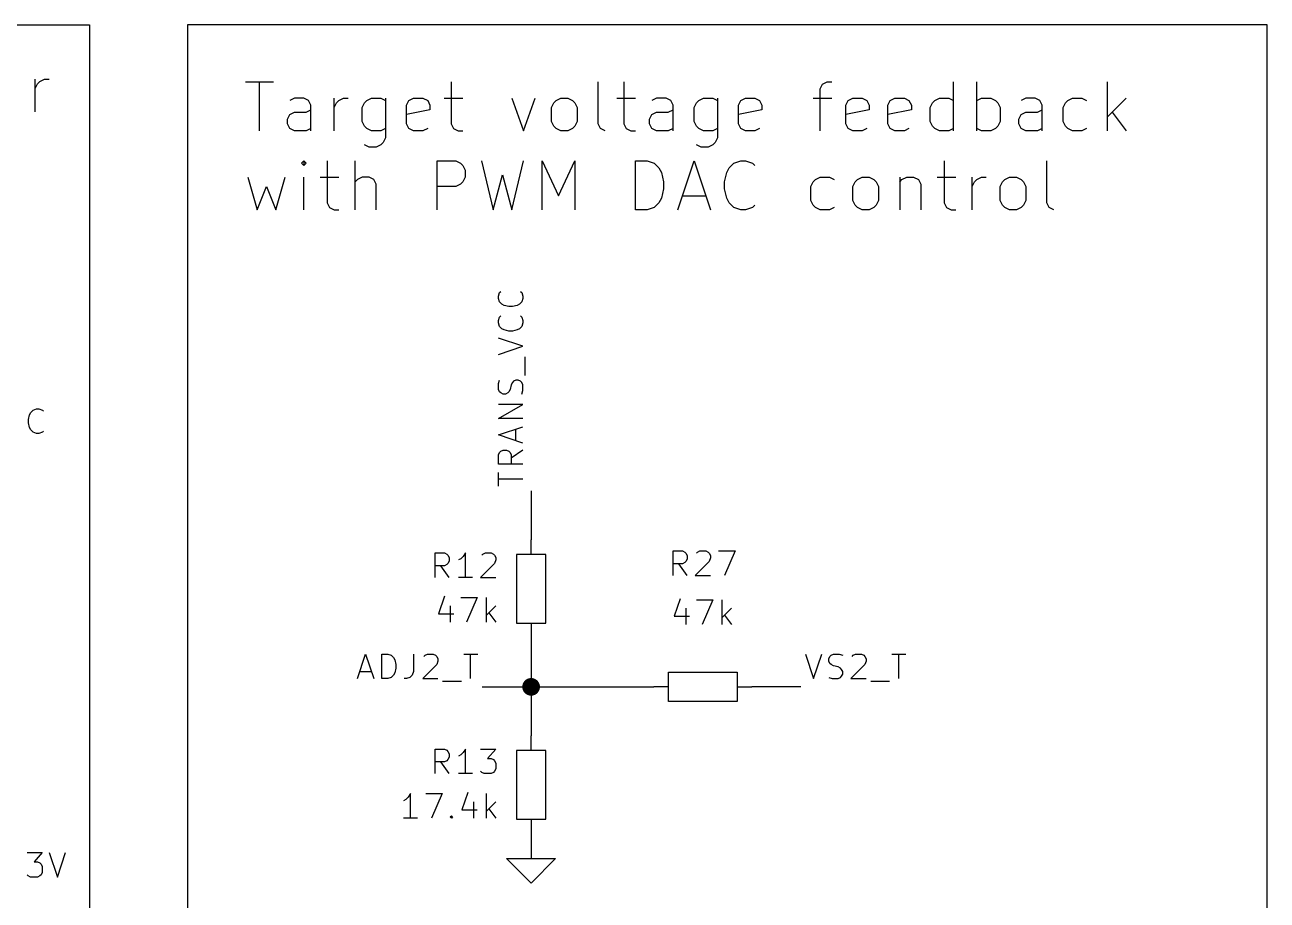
# Model space of a CAD drawing. Extents: x 0.4 to 16.1, y -11.3 to -0.4.
# Drawn here: x 10.818 to 13.35, y -6.635 to -4.85 of the extents above; entities that cross this region are included whole.
import ezdxf

# ---------------------------------------------------------------- set-up
doc = ezdxf.new("R2010")
doc.units = 0
doc.header["$MEASUREMENT"] = 0
for name, color, linetype in [('BLUE3', 171, 'CONTINUOUS'), ('CYAN2', 4, 'CONTINUOUS'), ('GRAY1', 251, 'CONTINUOUS'), ('GREEN3', 91, 'CONTINUOUS'), ('RED2', 1, 'CONTINUOUS')]:
    doc.layers.add(name, color=color, linetype=linetype)

msp = doc.modelspace()

# ---------------------------------------------------------------- linework, layer by layer
at = {"layer": 'BLUE3', "linetype": 'CONTINUOUS'}
for p, q in [((6.3, -4.85), (10.95, -4.85)), ((10.95, -4.85), (10.95, -8.35)), ((13.35, -4.85), (11.15, -4.85)), ((11.15, -4.85), (11.15, -8.35)), ((13.35, -8.35), (13.35, -4.85)), ((10.8392, -5.0273), (10.8392, -4.9606)), ((10.8487, -4.9654), (10.8582, -4.9606)), ((10.8582, -4.9606), (10.8677, -4.9606)), ((10.8392, -4.9796), (10.8439, -4.9701)), ((10.8439, -4.9701), (10.8487, -4.9654)), ((11.2677, -4.9663), (11.3249, -4.9663)), ((11.2963, -5.0663), (11.2963, -4.9663)), ((11.6868, -4.9663), (11.6868, -5.052)), ((11.9868, -5.052), (11.9868, -4.9663)), ((12.0392, -4.9663), (12.0392, -5.052)), ((12.4392, -4.9806), (12.4439, -4.971)), ((12.4392, -5.0663), (12.4392, -4.9806)), ((12.4439, -4.971), (12.4534, -4.9663)), ((12.4534, -4.9663), (12.463, -4.9663)), ((12.7106, -5.0663), (12.7106, -4.9663)), ((12.7582, -5.0663), (12.7582, -4.9663)), ((13.0249, -5.0663), (13.0249, -4.9663)), ((11.3677, -4.9996), (11.3582, -5.0044)), ((11.3868, -4.9996), (11.3677, -4.9996)), ((11.3963, -5.0044), (11.3868, -4.9996)), ((11.4011, -5.0139), (11.3963, -5.0044)), ((11.4487, -5.0663), (11.4487, -4.9996)), ((11.4487, -5.0186), (11.4535, -5.0091)), ((11.4535, -5.0091), (11.4582, -5.0044)), ((11.4582, -5.0044), (11.4677, -4.9996)), ((11.4677, -4.9996), (11.4773, -4.9996)), ((11.5058, -5.0186), (11.5106, -5.0091)), ((11.5106, -5.0091), (11.5154, -5.0044)), ((11.5154, -5.0044), (11.5249, -4.9996)), ((11.5249, -4.9996), (11.5439, -4.9996)), ((11.5439, -4.9996), (11.5535, -5.0044)), ((11.5535, -4.9996), (11.5535, -5.0806)), ((11.5963, -5.0139), (11.6011, -5.0044)), ((11.6011, -5.0044), (11.6106, -4.9996)), ((11.6106, -4.9996), (11.6296, -4.9996)), ((11.6296, -4.9996), (11.6392, -5.0044)), ((11.6392, -5.0044), (11.6439, -5.0139)), ((11.6725, -4.9996), (11.7106, -4.9996)), ((11.8106, -4.9996), (11.8344, -5.0663)), ((11.8344, -5.0663), (11.8582, -4.9996)), ((11.8915, -5.0186), (11.8963, -5.0091)), ((11.8963, -5.0091), (11.9011, -5.0044)), ((11.9011, -5.0044), (11.9106, -4.9996)), ((11.9106, -4.9996), (11.9249, -4.9996)), ((11.9249, -4.9996), (11.9344, -5.0044)), ((11.9344, -5.0044), (11.9392, -5.0091)), ((11.9392, -5.0091), (11.9439, -5.0186)), ((12.0249, -4.9996), (12.063, -4.9996)), ((12.1058, -4.9996), (12.0963, -5.0044)), ((12.1249, -4.9996), (12.1058, -4.9996)), ((12.1344, -5.0044), (12.1249, -4.9996)), ((12.1392, -5.0139), (12.1344, -5.0044)), ((12.182, -5.0186), (12.1868, -5.0091)), ((12.1868, -5.0091), (12.1915, -5.0044)), ((12.1915, -5.0044), (12.2011, -4.9996)), ((12.2011, -4.9996), (12.2201, -4.9996)), ((12.2201, -4.9996), (12.2296, -5.0044)), ((12.2296, -4.9996), (12.2296, -5.0806)), ((12.2725, -5.0139), (12.2773, -5.0044)), ((12.2773, -5.0044), (12.2868, -4.9996)), ((12.2868, -4.9996), (12.3058, -4.9996)), ((12.3058, -4.9996), (12.3154, -5.0044)), ((12.3154, -5.0044), (12.3201, -5.0139)), ((12.4249, -4.9996), (12.463, -4.9996)), ((12.4915, -5.0139), (12.4963, -5.0044)), ((12.4963, -5.0044), (12.5058, -4.9996)), ((12.5058, -4.9996), (12.5249, -4.9996)), ((12.5249, -4.9996), (12.5344, -5.0044)), ((12.5344, -5.0044), (12.5392, -5.0139)), ((12.5773, -5.0139), (12.582, -5.0044)), ((12.582, -5.0044), (12.5915, -4.9996)), ((12.5915, -4.9996), (12.6106, -4.9996)), ((12.6106, -4.9996), (12.6201, -5.0044)), ((12.6201, -5.0044), (12.6249, -5.0139)), ((12.663, -5.0186), (12.6677, -5.0091)), ((12.6677, -5.0091), (12.6725, -5.0044)), ((12.6725, -5.0044), (12.682, -4.9996)), ((12.682, -4.9996), (12.7011, -4.9996)), ((12.7011, -4.9996), (12.7106, -5.0044)), ((12.7582, -5.0044), (12.7677, -4.9996)), ((12.7677, -4.9996), (12.7868, -4.9996)), ((12.7868, -4.9996), (12.7963, -5.0044)), ((12.7963, -5.0044), (12.8011, -5.0091)), ((12.8011, -5.0091), (12.8058, -5.0186)), ((12.8582, -4.9996), (12.8487, -5.0044)), ((12.8773, -4.9996), (12.8582, -4.9996)), ((12.8868, -5.0044), (12.8773, -4.9996)), ((12.8915, -5.0139), (12.8868, -5.0044)), ((12.9344, -5.0186), (12.9392, -5.0091)), ((12.9392, -5.0091), (12.9439, -5.0044)), ((12.9439, -5.0044), (12.9534, -4.9996)), ((12.9534, -4.9996), (12.9725, -4.9996)), ((12.9725, -4.9996), (12.982, -5.0044)), ((13.063, -4.9996), (13.0249, -5.0377)), ((11.3535, -5.0425), (11.3582, -5.0329)), ((11.3582, -5.0329), (11.3677, -5.0282)), ((11.3677, -5.0282), (11.3916, -5.0282)), ((11.3916, -5.0282), (11.4011, -5.0234)), ((11.4011, -5.0663), (11.4011, -5.0139)), ((11.5058, -5.0472), (11.5058, -5.0186)), ((11.5963, -5.052), (11.5963, -5.0139)), ((11.6439, -5.0234), (11.5963, -5.0329)), ((11.6439, -5.0139), (11.6439, -5.0234)), ((11.8915, -5.0472), (11.8915, -5.0186)), ((11.9439, -5.0186), (11.9439, -5.0472)), ((12.0915, -5.0425), (12.0963, -5.0329)), ((12.0963, -5.0329), (12.1058, -5.0282)), ((12.1058, -5.0282), (12.1296, -5.0282)), ((12.1296, -5.0282), (12.1392, -5.0234)), ((12.1392, -5.0663), (12.1392, -5.0139)), ((12.182, -5.0472), (12.182, -5.0186)), ((12.2725, -5.052), (12.2725, -5.0139)), ((12.3201, -5.0234), (12.2725, -5.0329)), ((12.3201, -5.0139), (12.3201, -5.0234)), ((12.4915, -5.052), (12.4915, -5.0139)), ((12.5392, -5.0234), (12.4915, -5.0329)), ((12.5392, -5.0139), (12.5392, -5.0234)), ((12.5773, -5.052), (12.5773, -5.0139)), ((12.6249, -5.0234), (12.5773, -5.0329)), ((12.6249, -5.0139), (12.6249, -5.0234)), ((12.663, -5.0472), (12.663, -5.0186)), ((12.8058, -5.0186), (12.8058, -5.0472)), ((12.8439, -5.0425), (12.8487, -5.0329)), ((12.8487, -5.0329), (12.8582, -5.0282)), ((12.8582, -5.0282), (12.882, -5.0282)), ((12.882, -5.0282), (12.8915, -5.0234)), ((12.8915, -5.0663), (12.8915, -5.0139)), ((12.9344, -5.0472), (12.9344, -5.0186)), ((13.0344, -5.0282), (13.063, -5.0663)), ((11.3535, -5.052), (11.3535, -5.0425)), ((11.3582, -5.0615), (11.3535, -5.052)), ((11.3677, -5.0663), (11.3582, -5.0615)), ((11.4011, -5.0615), (11.3916, -5.0663)), ((11.5106, -5.0567), (11.5058, -5.0472)), ((11.5154, -5.0615), (11.5106, -5.0567)), ((11.5249, -5.0663), (11.5154, -5.0615)), ((11.5535, -5.0615), (11.5439, -5.0663)), ((11.6011, -5.0615), (11.5963, -5.052)), ((11.6106, -5.0663), (11.6011, -5.0615)), ((11.6392, -5.0615), (11.6296, -5.0663)), ((11.6868, -5.052), (11.6916, -5.0615)), ((11.6916, -5.0615), (11.7011, -5.0663)), ((11.8963, -5.0567), (11.8915, -5.0472)), ((11.9011, -5.0615), (11.8963, -5.0567)), ((11.9106, -5.0663), (11.9011, -5.0615)), ((11.9344, -5.0615), (11.9249, -5.0663)), ((11.9392, -5.0567), (11.9344, -5.0615)), ((11.9439, -5.0472), (11.9392, -5.0567)), ((11.9915, -5.0615), (11.9868, -5.052)), ((12.0011, -5.0663), (11.9915, -5.0615)), ((12.0392, -5.052), (12.0439, -5.0615)), ((12.0439, -5.0615), (12.0535, -5.0663)), ((12.0915, -5.052), (12.0915, -5.0425)), ((12.0963, -5.0615), (12.0915, -5.052)), ((12.1058, -5.0663), (12.0963, -5.0615)), ((12.1392, -5.0615), (12.1296, -5.0663)), ((12.1868, -5.0567), (12.182, -5.0472)), ((12.1915, -5.0615), (12.1868, -5.0567)), ((12.2011, -5.0663), (12.1915, -5.0615)), ((12.2296, -5.0615), (12.2201, -5.0663)), ((12.2773, -5.0615), (12.2725, -5.052)), ((12.2868, -5.0663), (12.2773, -5.0615)), ((12.3154, -5.0615), (12.3058, -5.0663)), ((12.4963, -5.0615), (12.4915, -5.052)), ((12.5058, -5.0663), (12.4963, -5.0615)), ((12.5344, -5.0615), (12.5249, -5.0663)), ((12.582, -5.0615), (12.5773, -5.052)), ((12.5915, -5.0663), (12.582, -5.0615)), ((12.6201, -5.0615), (12.6106, -5.0663)), ((12.6677, -5.0567), (12.663, -5.0472)), ((12.6725, -5.0615), (12.6677, -5.0567)), ((12.682, -5.0663), (12.6725, -5.0615)), ((12.7106, -5.0615), (12.7011, -5.0663)), ((12.7677, -5.0663), (12.7582, -5.0615)), ((12.7963, -5.0615), (12.7868, -5.0663)), ((12.8011, -5.0567), (12.7963, -5.0615)), ((12.8058, -5.0472), (12.8011, -5.0567)), ((12.8439, -5.052), (12.8439, -5.0425)), ((12.8487, -5.0615), (12.8439, -5.052)), ((12.8582, -5.0663), (12.8487, -5.0615)), ((12.8915, -5.0615), (12.882, -5.0663)), ((12.9392, -5.0567), (12.9344, -5.0472)), ((12.9439, -5.0615), (12.9392, -5.0567)), ((12.9534, -5.0663), (12.9439, -5.0615)), ((12.982, -5.0615), (12.9725, -5.0663)), ((11.3916, -5.0663), (11.3677, -5.0663)), ((11.5439, -5.0663), (11.5249, -5.0663)), ((11.5535, -5.0806), (11.5487, -5.0901)), ((11.6296, -5.0663), (11.6106, -5.0663)), ((11.7011, -5.0663), (11.7106, -5.0663)), ((11.9249, -5.0663), (11.9106, -5.0663)), ((12.0535, -5.0663), (12.063, -5.0663)), ((12.1296, -5.0663), (12.1058, -5.0663)), ((12.2201, -5.0663), (12.2011, -5.0663)), ((12.2296, -5.0806), (12.2249, -5.0901)), ((12.3058, -5.0663), (12.2868, -5.0663)), ((12.5249, -5.0663), (12.5058, -5.0663)), ((12.6106, -5.0663), (12.5915, -5.0663)), ((12.7011, -5.0663), (12.682, -5.0663)), ((12.7868, -5.0663), (12.7677, -5.0663)), ((12.882, -5.0663), (12.8582, -5.0663)), ((12.9725, -5.0663), (12.9534, -5.0663)), ((11.5201, -5.0996), (11.5106, -5.0948)), ((11.5344, -5.0996), (11.5201, -5.0996)), ((11.5439, -5.0948), (11.5344, -5.0996)), ((11.5487, -5.0901), (11.5439, -5.0948)), ((12.1963, -5.0996), (12.1868, -5.0948)), ((12.2106, -5.0996), (12.1963, -5.0996)), ((12.2201, -5.0948), (12.2106, -5.0996)), ((12.2249, -5.0901), (12.2201, -5.0948)), ((11.3868, -5.1273), (11.382, -5.132)), ((11.382, -5.132), (11.3868, -5.1368)), ((11.3916, -5.132), (11.3868, -5.1273)), ((11.3868, -5.1273), (11.3868, -5.1368)), ((11.3868, -5.1368), (11.3916, -5.132)), ((11.4344, -5.1273), (11.4344, -5.213)), ((11.4916, -5.2273), (11.4916, -5.1273)), ((11.6582, -5.2273), (11.6582, -5.1273)), ((11.6582, -5.1273), (11.6963, -5.1273)), ((11.6963, -5.1273), (11.7058, -5.132)), ((11.7058, -5.132), (11.7106, -5.1368)), ((11.7106, -5.1368), (11.7154, -5.1463)), ((11.7487, -5.1273), (11.7725, -5.2273)), ((11.8106, -5.2273), (11.8344, -5.1273)), ((11.8725, -5.2273), (11.8725, -5.1273)), ((11.8725, -5.1273), (11.9058, -5.1987)), ((11.9058, -5.1987), (11.9392, -5.1273)), ((11.9392, -5.1273), (11.9392, -5.2273)), ((12.063, -5.2273), (12.063, -5.1273)), ((12.063, -5.1273), (12.0868, -5.1273)), ((12.0868, -5.1273), (12.1011, -5.132)), ((12.1011, -5.132), (12.1106, -5.1416)), ((12.1487, -5.2273), (12.182, -5.1273)), ((12.182, -5.1273), (12.2154, -5.2273)), ((12.2535, -5.1416), (12.263, -5.132)), ((12.263, -5.132), (12.2773, -5.1273)), ((12.2773, -5.1273), (12.2868, -5.1273)), ((12.2868, -5.1273), (12.3011, -5.132)), ((12.3011, -5.132), (12.3058, -5.1368)), ((12.6915, -5.1273), (12.6915, -5.213)), ((12.9011, -5.213), (12.9011, -5.1273)), ((11.2725, -5.1606), (11.2916, -5.2273)), ((11.3296, -5.2273), (11.3487, -5.1606)), ((11.3868, -5.2273), (11.3868, -5.1606)), ((11.4201, -5.1606), (11.4582, -5.1606)), ((11.5058, -5.1606), (11.4963, -5.1654)), ((11.5201, -5.1606), (11.5058, -5.1606)), ((11.5296, -5.1654), (11.5201, -5.1606)), ((11.7154, -5.1606), (11.7106, -5.1701)), ((11.7154, -5.1463), (11.7154, -5.1606)), ((11.7725, -5.2273), (11.7916, -5.1558)), ((11.7916, -5.1558), (11.8106, -5.2273)), ((12.1106, -5.1416), (12.1154, -5.1511)), ((12.1154, -5.1511), (12.1201, -5.1701)), ((12.2439, -5.1701), (12.2487, -5.1511)), ((12.2487, -5.1511), (12.2535, -5.1416)), ((12.4296, -5.1654), (12.4392, -5.1606)), ((12.4392, -5.1606), (12.4582, -5.1606)), ((12.4582, -5.1606), (12.4677, -5.1654)), ((12.5154, -5.1654), (12.5249, -5.1606)), ((12.5249, -5.1606), (12.5392, -5.1606)), ((12.5392, -5.1606), (12.5487, -5.1654)), ((12.6011, -5.1606), (12.6011, -5.2273)), ((12.6058, -5.1654), (12.6154, -5.1606)), ((12.6154, -5.1606), (12.6296, -5.1606)), ((12.6296, -5.1606), (12.6392, -5.1654)), ((12.6773, -5.1606), (12.7154, -5.1606)), ((12.7487, -5.2273), (12.7487, -5.1606)), ((12.7582, -5.1654), (12.7677, -5.1606)), ((12.7677, -5.1606), (12.7773, -5.1606)), ((12.8154, -5.1654), (12.8249, -5.1606)), ((12.8249, -5.1606), (12.8392, -5.1606)), ((12.8392, -5.1606), (12.8487, -5.1654)), ((11.2916, -5.2273), (11.3106, -5.1796)), ((11.3106, -5.1796), (11.3296, -5.2273)), ((11.4963, -5.1654), (11.4916, -5.1701)), ((11.5344, -5.1749), (11.5296, -5.1654)), ((11.5344, -5.2273), (11.5344, -5.1749)), ((11.6963, -5.1796), (11.6582, -5.1796)), ((11.7058, -5.1749), (11.6963, -5.1796)), ((11.7106, -5.1701), (11.7058, -5.1749)), ((12.1201, -5.1844), (12.1154, -5.2035)), ((12.1201, -5.1701), (12.1201, -5.1844)), ((12.2439, -5.1844), (12.2439, -5.1701)), ((12.2487, -5.2035), (12.2439, -5.1844)), ((12.4201, -5.1796), (12.4249, -5.1701)), ((12.4201, -5.2082), (12.4201, -5.1796)), ((12.4249, -5.1701), (12.4296, -5.1654)), ((12.5058, -5.1796), (12.5106, -5.1701)), ((12.5058, -5.2082), (12.5058, -5.1796)), ((12.5106, -5.1701), (12.5154, -5.1654)), ((12.5487, -5.1654), (12.5535, -5.1701)), ((12.5535, -5.1701), (12.5582, -5.1796)), ((12.5582, -5.1796), (12.5582, -5.2082)), ((12.6011, -5.1701), (12.6058, -5.1654)), ((12.6392, -5.1654), (12.6439, -5.1749)), ((12.6439, -5.1749), (12.6439, -5.2273)), ((12.7487, -5.1796), (12.7535, -5.1701)), ((12.7535, -5.1701), (12.7582, -5.1654)), ((12.8058, -5.1796), (12.8106, -5.1701)), ((12.8058, -5.2082), (12.8058, -5.1796)), ((12.8106, -5.1701), (12.8154, -5.1654)), ((12.8487, -5.1654), (12.8535, -5.1701)), ((12.8535, -5.1701), (12.8582, -5.1796)), ((12.8582, -5.1796), (12.8582, -5.2082)), ((11.4344, -5.213), (11.4392, -5.2225)), ((12.1106, -5.213), (12.1011, -5.2225)), ((12.1154, -5.2035), (12.1106, -5.213)), ((12.1582, -5.1987), (12.2058, -5.1987)), ((12.2535, -5.213), (12.2487, -5.2035)), ((12.263, -5.2225), (12.2535, -5.213)), ((12.4249, -5.2177), (12.4201, -5.2082)), ((12.5106, -5.2177), (12.5058, -5.2082)), ((12.5582, -5.2082), (12.5535, -5.2177)), ((12.6915, -5.213), (12.6963, -5.2225)), ((12.8106, -5.2177), (12.8058, -5.2082)), ((12.8582, -5.2082), (12.8535, -5.2177)), ((12.9058, -5.2225), (12.9011, -5.213)), ((11.4392, -5.2225), (11.4487, -5.2273)), ((11.4487, -5.2273), (11.4582, -5.2273)), ((12.0868, -5.2273), (12.063, -5.2273)), ((12.1011, -5.2225), (12.0868, -5.2273)), ((12.2773, -5.2273), (12.263, -5.2225)), ((12.2868, -5.2273), (12.2773, -5.2273)), ((12.3011, -5.2225), (12.2868, -5.2273)), ((12.3058, -5.2177), (12.3011, -5.2225)), ((12.4296, -5.2225), (12.4249, -5.2177)), ((12.4392, -5.2273), (12.4296, -5.2225)), ((12.4582, -5.2273), (12.4392, -5.2273)), ((12.4677, -5.2225), (12.4582, -5.2273)), ((12.5154, -5.2225), (12.5106, -5.2177)), ((12.5249, -5.2273), (12.5154, -5.2225)), ((12.5392, -5.2273), (12.5249, -5.2273)), ((12.5487, -5.2225), (12.5392, -5.2273)), ((12.5535, -5.2177), (12.5487, -5.2225)), ((12.6963, -5.2225), (12.7058, -5.2273)), ((12.7058, -5.2273), (12.7154, -5.2273)), ((12.8154, -5.2225), (12.8106, -5.2177)), ((12.8249, -5.2273), (12.8154, -5.2225)), ((12.8392, -5.2273), (12.8249, -5.2273)), ((12.8487, -5.2225), (12.8392, -5.2273)), ((12.8535, -5.2177), (12.8487, -5.2225)), ((12.9154, -5.2273), (12.9058, -5.2225))]:
    msp.add_line(p, q, dxfattribs=at)
at = {"layer": 'CYAN2', "linetype": 'CONTINUOUS'}
for p, q in [((12.1393, -5.9728), (12.1393, -5.9228)), ((12.1393, -5.9228), (12.1583, -5.9228)), ((12.1583, -5.9228), (12.1631, -5.9252)), ((12.1893, -5.9252), (12.194, -5.9228)), ((12.194, -5.9228), (12.206, -5.9228)), ((12.206, -5.9228), (12.2107, -5.9252)), ((12.2321, -5.9228), (12.2655, -5.9228)), ((12.2655, -5.9228), (12.244, -5.9728)), ((11.6543, -5.9768), (11.6543, -5.9268)), ((11.6543, -5.9268), (11.6733, -5.9268)), ((11.6733, -5.9268), (11.6781, -5.9292)), ((11.6781, -5.9292), (11.6805, -5.9316)), ((11.6805, -5.9482), (11.6781, -5.9506)), ((11.6805, -5.9316), (11.6829, -5.9363)), ((11.6829, -5.9435), (11.6805, -5.9482)), ((11.6829, -5.9363), (11.6829, -5.9435)), ((11.7067, -5.9387), (11.7019, -5.9411)), ((11.7114, -5.9339), (11.7067, -5.9387)), ((11.7162, -5.9268), (11.7114, -5.9339)), ((11.7162, -5.9768), (11.7162, -5.9268)), ((11.7757, -5.9482), (11.7471, -5.9768)), ((11.7495, -5.9316), (11.7519, -5.9292)), ((11.7519, -5.9292), (11.7567, -5.9268)), ((11.7567, -5.9268), (11.7686, -5.9268)), ((11.7686, -5.9268), (11.7733, -5.9292)), ((11.7733, -5.9292), (11.7757, -5.9316)), ((11.7757, -5.9316), (11.7781, -5.9363)), ((11.7781, -5.9411), (11.7757, -5.9482)), ((11.7781, -5.9363), (11.7781, -5.9411)), ((12.1583, -5.949), (12.1393, -5.949)), ((12.1679, -5.9728), (12.1512, -5.949)), ((12.1631, -5.9466), (12.1583, -5.949)), ((12.1631, -5.9252), (12.1655, -5.9276)), ((12.1655, -5.9442), (12.1631, -5.9466)), ((12.1655, -5.9276), (12.1679, -5.9323)), ((12.1679, -5.9395), (12.1655, -5.9442)), ((12.1679, -5.9323), (12.1679, -5.9395)), ((12.2131, -5.9442), (12.1845, -5.9728)), ((12.1869, -5.9276), (12.1893, -5.9252)), ((12.2107, -5.9252), (12.2131, -5.9276)), ((12.2131, -5.9276), (12.2155, -5.9323)), ((12.2155, -5.9371), (12.2131, -5.9442)), ((12.2155, -5.9323), (12.2155, -5.9371)), ((11.6733, -5.953), (11.6543, -5.953)), ((11.6829, -5.9768), (11.6662, -5.953)), ((11.6781, -5.9506), (11.6733, -5.953)), ((12.1845, -5.9728), (12.2155, -5.9728)), ((11.7305, -5.9768), (11.7019, -5.9768)), ((11.7471, -5.9768), (11.7781, -5.9768)), ((11.6733, -6.0154), (11.6614, -6.0511)), ((11.7067, -6.0178), (11.74, -6.0178)), ((11.74, -6.0178), (11.7186, -6.0678)), ((11.759, -6.0678), (11.759, -6.0178)), ((12.1536, -6.0204), (12.1417, -6.0561)), ((12.1869, -6.0228), (12.2202, -6.0228)), ((12.2202, -6.0228), (12.1988, -6.0728)), ((12.2393, -6.0728), (12.2393, -6.0228)), ((11.6852, -6.0345), (11.6852, -6.0678)), ((11.7781, -6.0345), (11.759, -6.0535)), ((11.7638, -6.0488), (11.7781, -6.0678)), ((12.1655, -6.0395), (12.1655, -6.0728)), ((12.2583, -6.0395), (12.2393, -6.0585)), ((11.6614, -6.0511), (11.6924, -6.0511)), ((12.1417, -6.0561), (12.1726, -6.0561)), ((12.244, -6.0538), (12.2583, -6.0728)), ((11.6543, -6.3768), (11.6543, -6.3268)), ((11.6543, -6.3268), (11.6733, -6.3268)), ((11.6543, -6.3768), (11.6543, -6.3268)), ((11.6543, -6.3268), (11.6733, -6.3268)), ((11.6733, -6.3268), (11.6781, -6.3292)), ((11.6733, -6.3268), (11.6781, -6.3292)), ((11.6781, -6.3292), (11.6805, -6.3316)), ((11.6781, -6.3292), (11.6805, -6.3316)), ((11.7162, -6.3268), (11.7114, -6.3339)), ((11.7162, -6.3268), (11.7114, -6.3339)), ((11.7162, -6.3768), (11.7162, -6.3268)), ((11.7162, -6.3768), (11.7162, -6.3268)), ((11.7471, -6.3268), (11.7781, -6.3268)), ((11.7471, -6.3268), (11.7781, -6.3268)), ((11.7781, -6.3268), (11.7614, -6.3458)), ((11.7781, -6.3268), (11.7614, -6.3458)), ((11.6733, -6.353), (11.6543, -6.353)), ((11.6733, -6.353), (11.6543, -6.353)), ((11.6829, -6.3768), (11.6662, -6.353)), ((11.6829, -6.3768), (11.6662, -6.353)), ((11.6781, -6.3506), (11.6733, -6.353)), ((11.6781, -6.3506), (11.6733, -6.353)), ((11.6805, -6.3482), (11.6781, -6.3506)), ((11.6805, -6.3482), (11.6781, -6.3506)), ((11.6805, -6.3316), (11.6829, -6.3363)), ((11.6805, -6.3316), (11.6829, -6.3363)), ((11.6829, -6.3435), (11.6805, -6.3482)), ((11.6829, -6.3435), (11.6805, -6.3482)), ((11.6829, -6.3363), (11.6829, -6.3435)), ((11.6829, -6.3363), (11.6829, -6.3435)), ((11.7067, -6.3387), (11.7019, -6.3411)), ((11.7067, -6.3387), (11.7019, -6.3411)), ((11.7114, -6.3339), (11.7067, -6.3387)), ((11.7114, -6.3339), (11.7067, -6.3387)), ((11.7614, -6.3458), (11.7686, -6.3458)), ((11.7614, -6.3458), (11.7686, -6.3458)), ((11.7686, -6.3458), (11.7733, -6.3482)), ((11.7686, -6.3458), (11.7733, -6.3482)), ((11.7733, -6.3482), (11.7757, -6.3506)), ((11.7733, -6.3482), (11.7757, -6.3506)), ((11.7757, -6.3506), (11.7781, -6.3554)), ((11.7757, -6.3506), (11.7781, -6.3554)), ((11.7305, -6.3768), (11.7019, -6.3768)), ((11.7305, -6.3768), (11.7019, -6.3768)), ((11.7495, -6.3744), (11.7471, -6.372)), ((11.7495, -6.3744), (11.7471, -6.372)), ((11.7543, -6.3768), (11.7495, -6.3744)), ((11.7543, -6.3768), (11.7495, -6.3744)), ((11.7686, -6.3768), (11.7543, -6.3768)), ((11.7686, -6.3768), (11.7543, -6.3768)), ((11.7733, -6.3744), (11.7686, -6.3768)), ((11.7733, -6.3744), (11.7686, -6.3768)), ((11.7757, -6.372), (11.7733, -6.3744)), ((11.7757, -6.372), (11.7733, -6.3744)), ((11.7781, -6.3673), (11.7757, -6.372)), ((11.7781, -6.3673), (11.7757, -6.372)), ((11.7781, -6.3554), (11.7781, -6.3673)), ((11.7781, -6.3554), (11.7781, -6.3673)), ((11.5948, -6.4297), (11.59, -6.4321)), ((11.5948, -6.4297), (11.59, -6.4321)), ((11.5995, -6.4249), (11.5948, -6.4297)), ((11.5995, -6.4249), (11.5948, -6.4297)), ((11.6043, -6.4178), (11.5995, -6.4249)), ((11.6043, -6.4178), (11.5995, -6.4249)), ((11.6043, -6.4678), (11.6043, -6.4178)), ((11.6043, -6.4678), (11.6043, -6.4178)), ((11.6352, -6.4178), (11.6686, -6.4178)), ((11.6352, -6.4178), (11.6686, -6.4178)), ((11.6686, -6.4178), (11.6471, -6.4678)), ((11.6686, -6.4178), (11.6471, -6.4678)), ((11.721, -6.4154), (11.7091, -6.4511)), ((11.721, -6.4154), (11.7091, -6.4511)), ((11.759, -6.4678), (11.759, -6.4178)), ((11.759, -6.4678), (11.759, -6.4178)), ((11.7091, -6.4511), (11.74, -6.4511)), ((11.7091, -6.4511), (11.74, -6.4511)), ((11.7329, -6.4345), (11.7329, -6.4678)), ((11.7329, -6.4345), (11.7329, -6.4678)), ((11.7781, -6.4345), (11.759, -6.4535)), ((11.7781, -6.4345), (11.759, -6.4535)), ((11.7638, -6.4488), (11.7781, -6.4678)), ((11.7638, -6.4488), (11.7781, -6.4678)), ((11.6186, -6.4678), (11.59, -6.4678)), ((11.6186, -6.4678), (11.59, -6.4678)), ((11.6852, -6.4654), (11.6876, -6.463)), ((11.6852, -6.4654), (11.6876, -6.463)), ((11.6876, -6.4678), (11.6852, -6.4654)), ((11.6876, -6.4678), (11.6852, -6.4654)), ((11.6876, -6.463), (11.69, -6.4654)), ((11.6876, -6.463), (11.6876, -6.4678)), ((11.6876, -6.463), (11.69, -6.4654)), ((11.6876, -6.463), (11.6876, -6.4678)), ((11.69, -6.4654), (11.6876, -6.4678)), ((11.69, -6.4654), (11.6876, -6.4678)), ((10.8229, -6.5378), (10.8538, -6.5378)), ((10.8229, -6.5378), (10.8538, -6.5378)), ((10.8538, -6.5378), (10.8371, -6.5569)), ((10.8538, -6.5378), (10.8371, -6.5569)), ((10.8371, -6.5569), (10.8443, -6.5569)), ((10.8371, -6.5569), (10.8443, -6.5569)), ((10.8443, -6.5569), (10.849, -6.5592)), ((10.8443, -6.5569), (10.849, -6.5592)), ((10.8681, -6.5378), (10.8848, -6.5878)), ((10.8681, -6.5378), (10.8848, -6.5878)), ((10.8848, -6.5878), (10.9014, -6.5378)), ((10.8848, -6.5878), (10.9014, -6.5378)), ((10.849, -6.5592), (10.8514, -6.5616)), ((10.849, -6.5592), (10.8514, -6.5616)), ((10.8514, -6.5616), (10.8538, -6.5664)), ((10.8514, -6.5616), (10.8538, -6.5664)), ((10.8538, -6.5783), (10.8514, -6.583)), ((10.8538, -6.5783), (10.8514, -6.583)), ((10.8538, -6.5664), (10.8538, -6.5783)), ((10.8538, -6.5664), (10.8538, -6.5783)), ((10.8252, -6.5854), (10.8229, -6.583)), ((10.8252, -6.5854), (10.8229, -6.583)), ((10.83, -6.5878), (10.8252, -6.5854)), ((10.83, -6.5878), (10.8252, -6.5854)), ((10.8443, -6.5878), (10.83, -6.5878)), ((10.8443, -6.5878), (10.83, -6.5878)), ((10.849, -6.5854), (10.8443, -6.5878)), ((10.849, -6.5854), (10.8443, -6.5878)), ((10.8514, -6.583), (10.849, -6.5854)), ((10.8514, -6.583), (10.849, -6.5854))]:
    msp.add_line(p, q, dxfattribs=at)
at = {"layer": 'GRAY1', "linetype": 'CONTINUOUS'}
for p, q in [((11.7833, -5.403), (11.7857, -5.3959)), ((11.7833, -5.4078), (11.7833, -5.403)), ((11.7857, -5.4149), (11.7833, -5.4078)), ((11.7857, -5.3959), (11.7881, -5.3935)), ((11.7904, -5.4197), (11.7857, -5.4149)), ((11.8309, -5.4149), (11.8262, -5.4197)), ((11.8285, -5.3935), (11.8309, -5.3959)), ((11.8309, -5.3959), (11.8333, -5.403)), ((11.8333, -5.4078), (11.8309, -5.4149)), ((11.8333, -5.403), (11.8333, -5.4078)), ((11.7952, -5.4221), (11.7904, -5.4197)), ((11.8047, -5.4245), (11.7952, -5.4221)), ((11.8119, -5.4245), (11.8047, -5.4245)), ((11.8214, -5.4221), (11.8119, -5.4245)), ((11.8262, -5.4197), (11.8214, -5.4221)), ((11.7833, -5.453), (11.7857, -5.4459)), ((11.7833, -5.4578), (11.7833, -5.453)), ((11.7857, -5.4649), (11.7833, -5.4578)), ((11.7857, -5.4459), (11.7881, -5.4435)), ((11.7904, -5.4697), (11.7857, -5.4649)), ((11.8309, -5.4649), (11.8262, -5.4697)), ((11.8285, -5.4435), (11.8309, -5.4459)), ((11.8309, -5.4459), (11.8333, -5.453)), ((11.8333, -5.4578), (11.8309, -5.4649)), ((11.8333, -5.453), (11.8333, -5.4578)), ((11.8333, -5.5054), (11.7833, -5.4887)), ((11.7952, -5.4721), (11.7904, -5.4697)), ((11.8047, -5.4745), (11.7952, -5.4721)), ((11.8119, -5.4745), (11.8047, -5.4745)), ((11.8214, -5.4721), (11.8119, -5.4745)), ((11.8262, -5.4697), (11.8214, -5.4721)), ((11.7833, -5.5221), (11.8333, -5.5054)), ((11.8381, -5.5649), (11.8381, -5.5268)), ((11.7833, -5.5816), (11.7857, -5.5745)), ((11.7833, -5.5935), (11.7833, -5.5816)), ((11.7857, -5.5983), (11.7833, -5.5935)), ((11.8071, -5.5935), (11.8047, -5.5983)), ((11.8095, -5.584), (11.8071, -5.5935)), ((11.8119, -5.5792), (11.8095, -5.584)), ((11.8143, -5.5768), (11.8119, -5.5792)), ((11.819, -5.5745), (11.8143, -5.5768)), ((11.8238, -5.5745), (11.819, -5.5745)), ((11.8285, -5.5768), (11.8238, -5.5745)), ((11.8309, -5.5792), (11.8285, -5.5768)), ((11.8333, -5.584), (11.8309, -5.5792)), ((11.8333, -5.5959), (11.8333, -5.584)), ((11.7881, -5.6006), (11.7857, -5.5983)), ((11.7928, -5.603), (11.7881, -5.6006)), ((11.7976, -5.603), (11.7928, -5.603)), ((11.8023, -5.6006), (11.7976, -5.603)), ((11.8047, -5.5983), (11.8023, -5.6006)), ((11.8309, -5.603), (11.8333, -5.5959)), ((10.8255, -5.6547), (10.8279, -5.6452)), ((10.8279, -5.6452), (10.8303, -5.6404)), ((10.8303, -5.6404), (10.8351, -5.6357)), ((10.8351, -5.6357), (10.8422, -5.6333)), ((10.8422, -5.6333), (10.847, -5.6333)), ((10.847, -5.6333), (10.8541, -5.6357)), ((10.8541, -5.6357), (10.8565, -5.6381)), ((11.7833, -5.653), (11.8333, -5.6245)), ((11.8333, -5.6245), (11.7833, -5.6245)), ((10.8255, -5.6619), (10.8255, -5.6547)), ((10.8279, -5.6714), (10.8255, -5.6619)), ((11.8333, -5.653), (11.7833, -5.653)), ((11.7833, -5.6864), (11.8333, -5.6697)), ((10.8303, -5.6762), (10.8279, -5.6714)), ((10.8351, -5.6809), (10.8303, -5.6762)), ((10.8422, -5.6833), (10.8351, -5.6809)), ((10.847, -5.6833), (10.8422, -5.6833)), ((10.8541, -5.6809), (10.847, -5.6833)), ((10.8565, -5.6785), (10.8541, -5.6809)), ((11.8333, -5.703), (11.7833, -5.6864)), ((11.819, -5.6983), (11.819, -5.6745)), ((11.7857, -5.7221), (11.7881, -5.7197)), ((11.7881, -5.7197), (11.7928, -5.7173)), ((11.7928, -5.7173), (11.8, -5.7173)), ((11.8, -5.7173), (11.8047, -5.7197)), ((11.8047, -5.7197), (11.8071, -5.7221)), ((11.8333, -5.7173), (11.8095, -5.734)), ((11.7833, -5.7268), (11.7857, -5.7221)), ((11.7833, -5.7459), (11.7833, -5.7268)), ((11.8333, -5.7459), (11.7833, -5.7459)), ((11.8071, -5.7221), (11.8095, -5.7268)), ((11.8095, -5.7268), (11.8095, -5.7459)), ((11.7833, -5.7911), (11.7833, -5.7626)), ((11.8333, -5.7768), (11.7833, -5.7768)), ((11.4959, -6.1833), (11.5126, -6.1333)), ((11.5126, -6.1333), (11.5292, -6.1833)), ((11.5459, -6.1833), (11.5459, -6.1333)), ((11.5459, -6.1333), (11.5578, -6.1333)), ((11.5578, -6.1333), (11.5649, -6.1357)), ((11.5649, -6.1357), (11.5697, -6.1404)), ((11.5697, -6.1404), (11.5721, -6.1452)), ((11.5721, -6.1452), (11.5745, -6.1547)), ((11.6102, -6.1333), (11.6102, -6.169)), ((11.6316, -6.1381), (11.634, -6.1357)), ((11.634, -6.1357), (11.6387, -6.1333)), ((11.6387, -6.1333), (11.6507, -6.1333)), ((11.6507, -6.1333), (11.6554, -6.1357)), ((11.6554, -6.1357), (11.6578, -6.1381)), ((11.6578, -6.1381), (11.6602, -6.1428)), ((11.6602, -6.1476), (11.6578, -6.1547)), ((11.6602, -6.1428), (11.6602, -6.1476)), ((11.7126, -6.1333), (11.7411, -6.1333)), ((11.7268, -6.1833), (11.7268, -6.1333)), ((12.4089, -6.1333), (12.4255, -6.1833)), ((12.4255, -6.1833), (12.4422, -6.1333)), ((12.4565, -6.1428), (12.4589, -6.1381)), ((12.4565, -6.1476), (12.4565, -6.1428)), ((12.4589, -6.1523), (12.4565, -6.1476)), ((12.4589, -6.1381), (12.4613, -6.1357)), ((12.4613, -6.1357), (12.466, -6.1333)), ((12.466, -6.1333), (12.4779, -6.1333)), ((12.4779, -6.1333), (12.4851, -6.1357)), ((12.5041, -6.1381), (12.5065, -6.1357)), ((12.5065, -6.1357), (12.5113, -6.1333)), ((12.5113, -6.1333), (12.5232, -6.1333)), ((12.5232, -6.1333), (12.5279, -6.1357)), ((12.5279, -6.1357), (12.5303, -6.1381)), ((12.5303, -6.1381), (12.5327, -6.1428)), ((12.5327, -6.1476), (12.5303, -6.1547)), ((12.5327, -6.1428), (12.5327, -6.1476)), ((12.5851, -6.1333), (12.6136, -6.1333)), ((12.5993, -6.1833), (12.5993, -6.1333)), ((11.5007, -6.169), (11.5245, -6.169)), ((11.5697, -6.1762), (11.5649, -6.1809)), ((11.5721, -6.1714), (11.5697, -6.1762)), ((11.5745, -6.1619), (11.5721, -6.1714)), ((11.5745, -6.1547), (11.5745, -6.1619)), ((11.6078, -6.1762), (11.603, -6.1809)), ((11.6102, -6.169), (11.6078, -6.1762)), ((11.6578, -6.1547), (11.6292, -6.1833)), ((12.4613, -6.1547), (12.4589, -6.1523)), ((12.466, -6.1571), (12.4613, -6.1547)), ((12.4755, -6.1595), (12.466, -6.1571)), ((12.4803, -6.1619), (12.4755, -6.1595)), ((12.4827, -6.1643), (12.4803, -6.1619)), ((12.4851, -6.169), (12.4827, -6.1643)), ((12.4827, -6.1785), (12.4851, -6.1738)), ((12.4851, -6.1738), (12.4851, -6.169)), ((12.5303, -6.1547), (12.5017, -6.1833)), ((11.5578, -6.1833), (11.5459, -6.1833)), ((11.5649, -6.1809), (11.5578, -6.1833)), ((11.5959, -6.1833), (11.5911, -6.1833)), ((11.603, -6.1809), (11.5959, -6.1833)), ((11.6292, -6.1833), (11.6602, -6.1833)), ((11.6697, -6.1881), (11.7078, -6.1881)), ((12.4565, -6.1809), (12.4636, -6.1833)), ((12.4636, -6.1833), (12.4755, -6.1833)), ((12.4755, -6.1833), (12.4803, -6.1809)), ((12.4803, -6.1809), (12.4827, -6.1785)), ((12.5017, -6.1833), (12.5327, -6.1833)), ((12.5422, -6.1881), (12.5803, -6.1881))]:
    msp.add_line(p, q, dxfattribs=at)
at = {"layer": 'GREEN3', "linetype": 'CONTINUOUS'}
for p, q in [((11.85, -5.8), (11.85, -5.9)), ((11.85, -6.1), (11.85, -6.2)), ((11.75, -6.2), (11.85, -6.2)), ((11.85, -6.2), (12.1, -6.2)), ((11.85, -6.2), (11.85, -6.3)), ((12.4, -6.2), (12.3, -6.2))]:
    msp.add_line(p, q, dxfattribs=at)
at = {"layer": 'GREEN3', "const_width": 0.018}
msp.add_lwpolyline([(11.841, -6.2, 1), (11.859, -6.2, 1)], format="xyb", close=True, dxfattribs=at)
at = {"layer": 'RED2', "linetype": 'CONTINUOUS'}
for p, q in [((11.85, -5.93), (11.85, -5.9)), ((11.88, -5.93), (11.82, -5.93)), ((11.82, -5.93), (11.82, -6.07)), ((11.88, -6.07), (11.88, -5.93)), ((11.82, -6.07), (11.88, -6.07)), ((11.85, -6.07), (11.85, -6.1)), ((12.13, -6.23), (12.13, -6.17)), ((12.13, -6.17), (12.27, -6.17)), ((12.27, -6.17), (12.27, -6.23)), ((12.13, -6.2), (12.1, -6.2)), ((12.27, -6.2), (12.3, -6.2)), ((12.27, -6.23), (12.13, -6.23)), ((11.85, -6.33), (11.85, -6.3)), ((11.85, -6.33), (11.85, -6.3)), ((11.88, -6.33), (11.82, -6.33)), ((11.82, -6.33), (11.82, -6.47)), ((11.88, -6.47), (11.88, -6.33)), ((11.82, -6.47), (11.88, -6.47)), ((11.85, -6.47), (11.85, -6.5)), ((11.85, -6.47), (11.85, -6.5)), ((11.85, -6.5), (11.85, -6.55)), ((11.85, -6.6), (11.8, -6.55)), ((11.8, -6.55), (11.85, -6.55)), ((11.85, -6.55), (11.9, -6.55)), ((11.9, -6.55), (11.85, -6.6))]:
    msp.add_line(p, q, dxfattribs=at)

doc.saveas('drawing.dxf')
